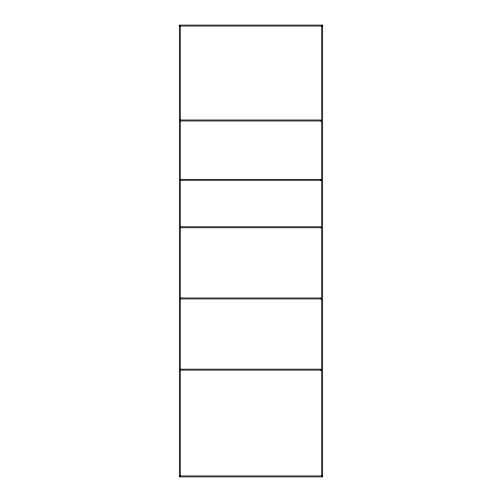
<?xml version="1.0" encoding="UTF-8"?>
<svg xmlns="http://www.w3.org/2000/svg" width="502" height="502" viewBox="0 0 502 502"><rect width="100%" height="100%" fill="white"/><g stroke="black" fill="none" stroke-linecap="round" stroke-linejoin="round"><path stroke-width="0.75" d="M179.339 26.048L322.661 26.048M180.287 120.016L320.765 120.016L320.765 120.963M180.287 120.963L321.713 120.963M180.287 179.339L320.765 179.339L320.765 180.287M180.287 180.287L321.713 180.287M180.287 226.797L320.765 226.797L320.765 227.745M180.287 227.745L321.713 227.745M180.287 297.981L320.765 297.981L320.765 298.935M180.287 298.935L321.713 298.935M180.287 369.171L320.765 369.171L320.765 370.118M180.287 370.118L321.713 370.118M179.339 475.952L322.661 475.952M321.713 26.048L321.713 475.952M180.287 26.048L180.287 475.952M322.661 25.1L179.339 25.1L179.339 476.9L322.661 476.9L322.661 25.1"/></g></svg>
